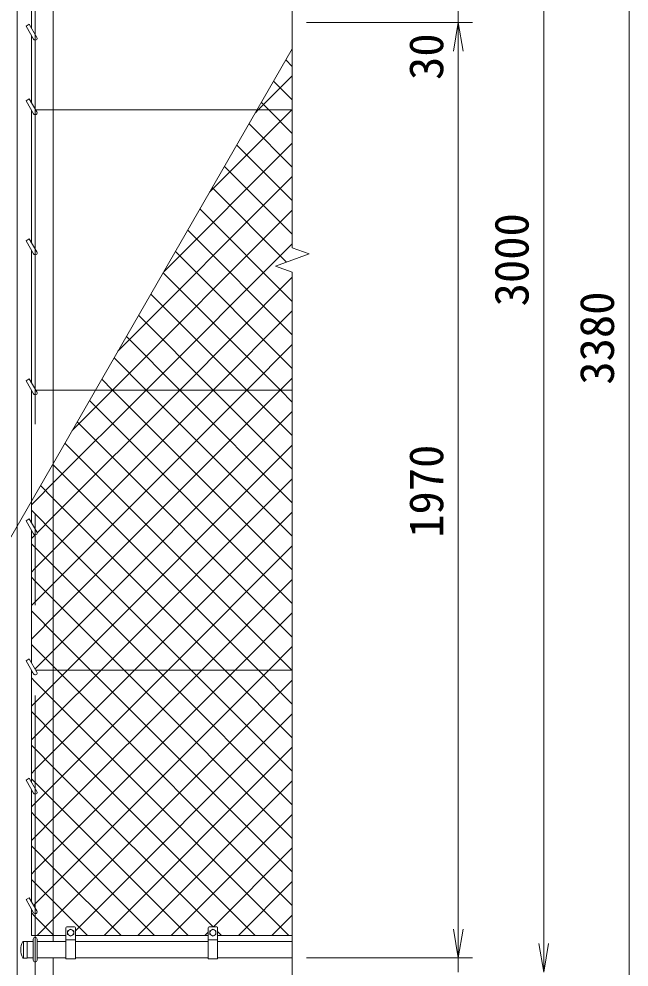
# Model space of a CAD drawing. Units: millimetres, scale not verified. Extents: x -6300 to 6300, y -4455 to 4455.
# Drawn here: x -2064 to -777, y -1038 to 959 of the extents above; entities that cross this region are included whole.
import ezdxf
from ezdxf.enums import TextEntityAlignment as Align

# ---------------------------------------------------------------- set-up
doc = ezdxf.new("R2010")
doc.units = ezdxf.units.MM
doc.header["$LTSCALE"] = 30
doc.linetypes.add('USER1', pattern=[50.8, 31.75, -6.35, 6.35, -6.35])
for name, color, linetype, lineweight in [('0-0_D-STR1', 1, 'Continuous', 18), ('0-1_D-DCR-HCH', 7, 'Continuous', 9), ('0-4_D-STR3', 3, 'Continuous', 13), ('0-5_D-STR-DIM', 7, 'Continuous', 9), ('0-6_0', 7, 'Continuous', 9), ('0-9_Defpoints', 8, 'Continuous', 18), ('0-A_D-BMK', 2, 'USER1', 13)]:
    doc.layers.add(name, color=color, linetype=linetype, lineweight=lineweight)
doc.styles.add('ＭＳ ゴシック', font='')
doc.styles.get('ＭＳ ゴシック').set_extended_font_data('MS Gothic')

# ---------------------------------------------------------------- blocks, each defined once
blk = doc.blocks.new('_Open')
at = {"layer": '0-6_0'}
blk.add_line((-30, 5), (0, 0), dxfattribs=at)
blk.add_lwpolyline([(-30, -5), (0, 0), (-30, 0)], dxfattribs=at)

msp = doc.modelspace()

# ---------------------------------------------------------------- linework, layer by layer
at = {"layer": '0-0_D-STR1'}
for p, q in [((-1991.44, -984.91), (-1991.44, 1917.09)), ((-2054.93, -984.41), (-2046.59, -984.41)), ((-2054.59, -1019.41), (-2054.59, -984.41)), ((-2046.59, -1019.41), (-2046.59, -984.41)), ((-2033.59, -984.91), (-2046.59, -984.91)), ((-1964.99, -984.91), (-2025.59, -984.91)), ((-1664.99, -984.91), (-1944.99, -984.91)), ((-1487.49, -984.91), (-1644.99, -984.91)), ((-2054.93, -1019.41), (-2046.59, -1019.41)), ((-2033.59, -1018.91), (-2046.59, -1018.91)), ((-1964.99, -1018.91), (-2025.59, -1018.91)), ((-1664.99, -1018.91), (-1944.99, -1018.91)), ((-1487.49, -1018.91), (-1644.99, -1018.91))]:
    msp.add_line(p, q, dxfattribs=at)
msp.add_lwpolyline([(-2067.74, 981.09), (-2067.74, -1403.91), (-1991.44, -1403.91), (-1991.44, -1018.91)], dxfattribs=at)
for centre, radius, start, end in [((-2024.37, -1001.91), 35.72, 151.52136, 208.47864), ((-2054.93, -985.41), 1, 90, 147.70173), ((-2054.93, -1018.41), 1, 212.29827, 270)]:
    msp.add_arc(centre, radius, start, end, dxfattribs=at)
at = {"layer": '0-1_D-DCR-HCH'}
for p, q in [((-1487.49, 858.93), (-1501, 872.44)), ((-1559.26, 767.09), (-1487.49, 838.85)), ((-1487.49, 788.22), (-1526.88, 827.61)), ((-1661.93, 593.7), (-1488.54, 767.09)), ((-1565.34, 761), (-1559.26, 767.09)), ((-1488.54, 767.09), (-1487.49, 768.14)), ((-1487.49, 646.8), (-1578.65, 737.95)), ((-1758.53, 426.4), (-1487.49, 697.43)), ((-1487.49, 576.09), (-1604.53, 693.13)), ((-1487.49, 505.38), (-1630.41, 648.3)), ((-1855.12, 259.09), (-1487.49, 626.72)), ((-1499.53, 446.71), (-1656.29, 603.47)), ((-1487.49, 363.96), (-1682.17, 558.64)), ((-1487.49, 293.25), (-1708.06, 513.81)), ((-1487.49, 222.54), (-1733.94, 468.98)), ((-1512.75, 177.09), (-1759.82, 424.15)), ((-1583.47, 177.09), (-1785.7, 379.32)), ((-1654.28, 177.09), (-1487.49, 343.87)), ((-1654.18, 177.09), (-1811.58, 334.5)), ((-1724.89, 177.09), (-1837.47, 289.67)), ((-1583.57, 177.09), (-1487.49, 273.16)), ((-1795.6, 177.09), (-1863.35, 244.84)), ((-1866.31, 177.09), (-1889.23, 200.01)), ((-1512.86, 177.09), (-1487.49, 202.45)), ((-1991.44, -160.08), (-1654.28, 177.09)), ((-1991.44, -230.79), (-1583.57, 177.09)), ((-1991.44, -301.5), (-1512.86, 177.09)), ((-1487.49, -201.73), (-1866.31, 177.09)), ((-1487.49, -131.02), (-1795.6, 177.09)), ((-1487.49, -60.31), (-1724.89, 177.09)), ((-1487.49, 10.41), (-1654.18, 177.09)), ((-1487.49, 81.12), (-1583.47, 177.09)), ((-1487.49, 151.83), (-1512.75, 177.09)), ((-1487.49, -272.44), (-1915.11, 155.18)), ((-1487.49, -343.15), (-1940.99, 110.35)), ((-1961.44, -412.91), (-1487.49, 61.03)), ((-1991.44, 19.38), (-1992.76, 20.69)), ((-1559.15, -412.91), (-1991.44, 19.38)), ((-1890.73, -412.91), (-1487.49, -9.68)), ((-1991.44, -51.33), (-2018.64, -24.13)), ((-1629.86, -412.91), (-1991.44, -51.33)), ((-1820.02, -412.91), (-1487.49, -80.39)), ((-2037.59, -135.52), (-2029.96, -127.88)), ((-2029.59, -154.6), (-2037.59, -146.6)), ((-1991.44, -192.75), (-2029.59, -154.6)), ((-1749.31, -412.91), (-1487.49, -151.1)), ((-2029.59, -198.23), (-1991.44, -160.08)), ((-2037.59, -206.23), (-2029.59, -198.23)), ((-1771.28, -412.91), (-1991.44, -192.75)), ((-2029.59, -225.31), (-2037.59, -217.31)), ((-1991.44, -263.46), (-2029.59, -225.31)), ((-2029.59, -268.94), (-1991.44, -230.79)), ((-1678.6, -412.91), (-1487.49, -221.81)), ((-2037.59, -276.94), (-2029.59, -268.94)), ((-1841.99, -412.91), (-1991.44, -263.46)), ((-2029.59, -296.02), (-2037.59, -288.02)), ((-1991.44, -334.17), (-2029.59, -296.02)), ((-1607.88, -412.91), (-1487.49, -292.52)), ((-2029.59, -339.65), (-1991.44, -301.5)), ((-1912.7, -412.91), (-1991.44, -334.17)), ((-2037.59, -347.65), (-2029.59, -339.65)), ((-2029.59, -366.73), (-2037.59, -358.73)), ((-1991.44, -404.88), (-2029.59, -366.73)), ((-2037.59, -418.36), (-2035.65, -416.42)), ((-1983.42, -412.91), (-1991.44, -404.88)), ((-1991.44, -442.92), (-1961.44, -412.91)), ((-1991.44, -513.63), (-1890.73, -412.91)), ((-1991.44, -584.34), (-1820.02, -412.91)), ((-1991.44, -655.05), (-1749.31, -412.91)), ((-1991.44, -725.76), (-1678.6, -412.91)), ((-1991.44, -796.47), (-1607.88, -412.91)), ((-1487.49, -908.83), (-1983.42, -412.91)), ((-1487.49, -838.12), (-1912.7, -412.91)), ((-1487.49, -767.41), (-1841.99, -412.91)), ((-1487.49, -696.7), (-1771.28, -412.91)), ((-1487.49, -555.28), (-1629.86, -412.91)), ((-1487.49, -484.57), (-1559.15, -412.91)), ((-2029.59, -437.44), (-2037.59, -429.44)), ((-1991.44, -475.59), (-2029.59, -437.44)), ((-2029.59, -481.07), (-1991.44, -442.92)), ((-1495.13, -971.91), (-1991.44, -475.59)), ((-2037.59, -489.07), (-2029.59, -481.07)), ((-2029.59, -508.15), (-2037.59, -500.15)), ((-1991.44, -546.3), (-2029.59, -508.15)), ((-2029.59, -551.78), (-1991.44, -513.63)), ((-1944.99, -962.15), (-1487.49, -504.65)), ((-2037.59, -559.78), (-2029.59, -551.78)), ((-1565.84, -971.91), (-1991.44, -546.3)), ((-1884.04, -971.91), (-1487.49, -575.36)), ((-2029.59, -622.49), (-1991.44, -584.34)), ((-2037.59, -630.49), (-2029.59, -622.49)), ((-2029.59, -693.2), (-1991.44, -655.05)), ((-1813.33, -971.91), (-1487.49, -646.08)), ((-2037.59, -701.2), (-2029.59, -693.2)), ((-2029.59, -720.29), (-2037.59, -712.29)), ((-1742.62, -971.91), (-1487.49, -716.79)), ((-1991.44, -758.44), (-2029.59, -720.29)), ((-2029.59, -763.91), (-1991.44, -725.76)), ((-1777.97, -971.91), (-1991.44, -758.44)), ((-2037.59, -771.91), (-2029.59, -763.91)), ((-2029.59, -791), (-2037.59, -783)), ((-1991.44, -829.15), (-2029.59, -791)), ((-2029.59, -834.62), (-1991.44, -796.47)), ((-1653.91, -953.91), (-1487.49, -787.5)), ((-2037.59, -842.62), (-2029.59, -834.62)), ((-1848.68, -971.91), (-1991.44, -829.15)), ((-2029.59, -861.71), (-2037.59, -853.71)), ((-1601.2, -971.91), (-1487.49, -858.21)), ((-1991.44, -899.86), (-2029.59, -861.71)), ((-1919.39, -971.91), (-1991.44, -899.86)), ((-1530.49, -971.91), (-1487.49, -928.92)), ((-1671.91, -971.91), (-1664.99, -965)), ((-1636.55, -971.91), (-1644.99, -963.47))]:
    msp.add_line(p, q, dxfattribs=at)
for points in [[(-1487.49, 717.51), (-1537.07, 767.09), (-1552.77, 782.78)], [(-1951.71, 91.79), (-1866.41, 177.09), (-1487.49, 556.01)], [(-2037.59, -64.8), (-2029.59, -56.8), (-1991.44, -18.65), (-1795.7, 177.09), (-1487.49, 485.3)], [(-2025.63, -123.55), (-1991.44, -89.37), (-1724.99, 177.09), (-1487.49, 414.58)], [(-2029.8, -410.56), (-2029.59, -410.36), (-1991.44, -372.21), (-1487.49, 131.74)], [(-1487.49, -413.86), (-1488.44, -412.91), (-1966.88, 65.52)], [(-1487.49, -625.99), (-1700.57, -412.91), (-1991.44, -122.04), (-2029.59, -83.89), (-2037.59, -75.89)], [(-2032.73, -908.47), (-2029.59, -905.33), (-1991.44, -867.18), (-1537.17, -412.91), (-1487.49, -363.23)], [(-2025.46, -971.91), (-1991.44, -937.89), (-1487.49, -433.94)], [(-1654.55, -953.91), (-1991.44, -617.02), (-2029.59, -578.87), (-2037.59, -570.87)], [(-1707.26, -971.91), (-1991.44, -687.73), (-2029.59, -649.58), (-2037.59, -641.58)], [(-1990.1, -971.91), (-1991.44, -970.57), (-2029.59, -932.42), (-2037.59, -924.42)]]:
    msp.add_lwpolyline(points, dxfattribs=at)
at = {"layer": '0-4_D-STR3'}
for p, q in [((-2037.59, 939.94), (-2037.59, 981.09)), ((-2048.99, 943.68), (-2042.06, 947.68)), ((-2048.99, 943.68), (-2033.06, 916.09)), ((-2042.06, 947.68), (-2026.13, 920.09)), ((-2037.59, 782.94), (-2037.59, 923.94)), ((-2048.99, 786.68), (-2042.06, 790.68)), ((-2048.99, 786.68), (-2033.06, 759.09)), ((-2042.06, 790.68), (-2026.13, 763.09)), ((-2037.59, 487.94), (-2037.59, 766.94)), ((-1487.49, 767.09), (-2028.44, 767.09)), ((-2048.99, 491.68), (-2042.06, 495.68)), ((-2048.99, 491.68), (-2033.06, 464.09)), ((-2042.06, 495.68), (-2026.13, 468.09)), ((-2037.59, 192.94), (-2037.59, 471.94)), ((-2048.99, 196.68), (-2042.06, 200.68)), ((-2042.06, 200.68), (-2026.13, 173.09)), ((-2048.99, 196.68), (-2033.06, 169.09)), ((-2037.59, -102.06), (-2037.59, 176.94)), ((-1487.49, 177.09), (-2028.44, 177.09)), ((-2048.99, -98.32), (-2042.06, -94.32)), ((-2048.99, -98.32), (-2033.06, -125.91)), ((-2042.06, -94.32), (-2026.13, -121.91)), ((-2037.59, -397.06), (-2037.59, -118.06)), ((-2048.99, -393.32), (-2042.06, -389.32)), ((-2048.99, -393.32), (-2033.06, -420.91)), ((-2042.06, -389.32), (-2026.13, -416.91)), ((-2037.59, -648.56), (-2037.59, -413.06)), ((-1487.49, -412.91), (-2028.44, -412.91)), ((-2048.99, -644.82), (-2042.06, -640.82)), ((-2048.99, -644.82), (-2033.06, -672.41)), ((-2042.06, -640.82), (-2026.13, -668.41)), ((-2037.59, -900.06), (-2037.59, -664.56)), ((-2048.99, -896.32), (-2042.06, -892.32)), ((-2048.99, -896.32), (-2033.06, -923.91)), ((-2042.06, -892.32), (-2026.13, -919.91)), ((-2037.59, -971.91), (-2037.59, -916.06)), ((-1964.99, -1020.91), (-1964.99, -955.91)), ((-1946.99, -953.91), (-1962.99, -953.91)), ((-1944.99, -1020.91), (-1944.99, -955.91)), ((-1664.99, -1020.91), (-1664.99, -955.91)), ((-1646.99, -953.91), (-1662.99, -953.91)), ((-1644.99, -1020.91), (-1644.99, -955.91)), ((-2037.59, -971.91), (-1964.99, -971.91)), ((-1961.49, -969.65), (-1961.49, -962.17)), ((-1961.49, -969.65), (-1954.99, -973.41)), ((-1954.99, -973.41), (-1948.49, -969.65)), ((-1948.49, -969.65), (-1948.49, -962.17)), ((-1944.99, -971.91), (-1664.99, -971.91)), ((-1661.49, -969.65), (-1661.49, -962.17)), ((-1661.49, -969.65), (-1654.99, -973.41)), ((-1654.99, -973.41), (-1648.49, -969.65)), ((-1648.49, -969.65), (-1648.49, -962.17)), ((-1644.99, -971.91), (-1487.49, -971.91)), ((-2033.59, -1023.91), (-2033.59, -979.91)), ((-2025.59, -1023.91), (-2025.59, -979.91)), ((-1944.99, -980.91), (-1964.99, -980.91)), ((-1644.99, -980.91), (-1664.99, -980.91)), ((-1944.99, -1020.91), (-1964.99, -1020.91)), ((-1644.99, -1020.91), (-1664.99, -1020.91))]:
    msp.add_line(p, q, dxfattribs=at)
for points in [[(-1961.49, -962.17), (-1954.99, -958.41), (-1948.49, -962.17)], [(-1661.49, -962.17), (-1654.99, -958.41), (-1648.49, -962.17)]]:
    msp.add_lwpolyline(points, dxfattribs=at)
for centre in [(-1954.99, -965.91), (-1654.99, -965.91)]:
    msp.add_circle(centre, 6.49, dxfattribs=at)
for centre, radius, start, end in [((-2029.59, 918.09), 4, 210, 30), ((-2029.59, 761.09), 4, 210, 30), ((-2029.59, 466.09), 4, 210, 30), ((-2029.59, 171.09), 4, 210, 30), ((-2029.59, -123.91), 4, 210, 30), ((-2029.59, -418.91), 4, 210, 30), ((-2029.59, -670.41), 4, 210, 30), ((-2029.59, -921.91), 4, 210, 30), ((-1962.99, -955.91), 2, 90, 180), ((-1946.99, -955.91), 2, 0, 90), ((-1662.99, -955.91), 2, 90, 180), ((-1646.99, -955.91), 2, 0, 90), ((-2029.59, -979.91), 4, 0, 180), ((-2029.59, -1023.91), 4, 180, 0)]:
    msp.add_arc(centre, radius, start, end, dxfattribs=at)
at = {"layer": '0-5_D-STR-DIM'}
for p, q in [((-1487.49, 476.74), (-1487.49, 2014.09)), ((-777.49, -1343.91), (-777.49, 1916.09)), ((-957.49, -988.91), (-957.49, 1891.09)), ((-1137.49, 951.09), (-1137.49, 981.09)), ((-1457.49, 951.09), (-1107.49, 951.09)), ((-1457.49, 951.09), (-1107.49, 951.09)), ((-1137.49, -958.91), (-1137.49, 891.09)), ((-1137.49, 891.09), (-1137.49, 831.09)), ((-1522.73, 438.26), (-1452.26, 463.91)), ((-1452.26, 463.91), (-1487.49, 476.74)), ((-1487.49, 425.44), (-1522.73, 438.26)), ((-1487.49, -1141.91), (-1487.49, 425.44)), ((-1137.49, -958.91), (-1137.49, -898.91)), ((-1457.49, -1018.91), (-1107.49, -1018.91)), ((-1457.49, -1018.91), (-1107.49, -1018.91)), ((-1137.49, -1048.91), (-1137.49, -1018.91))]:
    msp.add_line(p, q, dxfattribs=at)
at = {"layer": '0-9_Defpoints'}
msp.add_line((-1487.49, 895.84), (-2592.98, -1018.91), dxfattribs=at)
msp.add_line((-1487.49, 895.84), (-2592.98, -1018.91), dxfattribs=at)
at = {"layer": '0-A_D-BMK'}
msp.add_line((-2029.59, -1418.91), (-2029.59, 1991.09), dxfattribs=at)

# ---------------------------------------------------------------- block references
at = {"layer": '0-5_D-STR-DIM', "xscale": 2, "yscale": 2}
for p, rotation in [((-1137.49, 951.09), 90), ((-1137.49, 951.09), 90), ((-1137.49, -1018.91), 270), ((-1137.49, -1018.91), 270), ((-957.49, -1048.91), 270)]:
    msp.add_blockref('_Open', p, dxfattribs=dict(at, rotation=rotation))

# ---------------------------------------------------------------- texts
at = {"layer": '0-5_D-STR-DIM', "style": 'ＭＳ ゴシック'}
for s, p in [('30', (-1147.61, 830.34)), ('3000', (-967.62, 353.4)), ('3380', (-787.62, 188.4)), ('1970', (-1147.62, -134.26))]:
    msp.add_text(s, height=72.14, rotation=90, dxfattribs=at).set_placement(p, align=Align.BOTTOM_LEFT)

doc.saveas('drawing.dxf')
